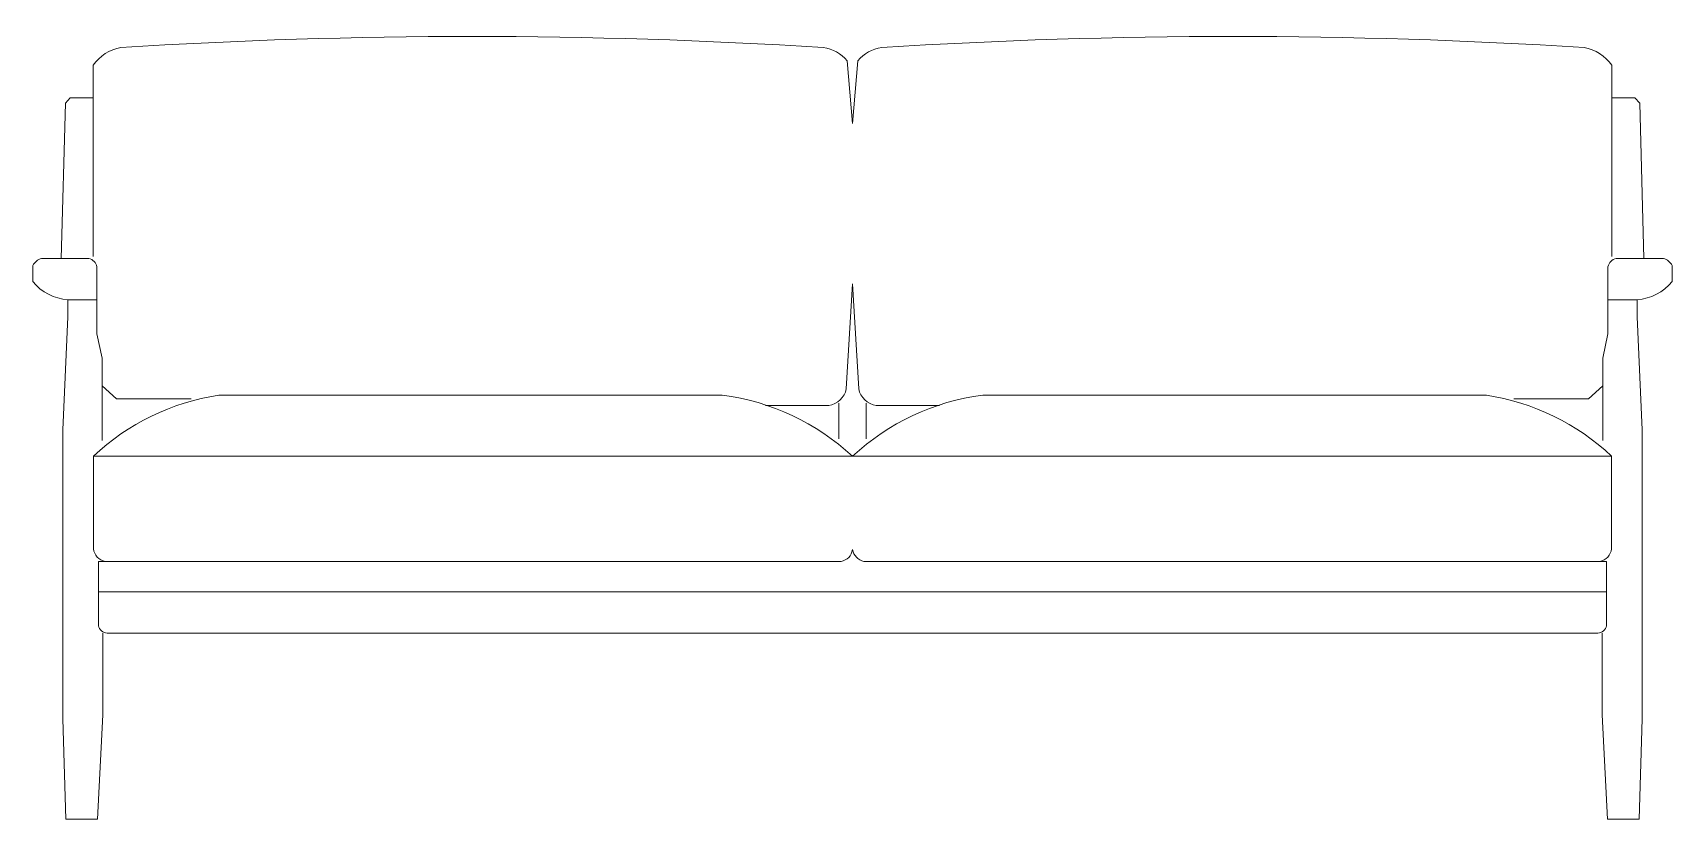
# Model space of a CAD drawing. Header units: millimetres. Extents: x -63086 to 144078, y -129912 to 13382.
# Drawn here: x 34479 to 36279, y -32858 to -31995 of the extents above; entities that cross this region are included whole.
import ezdxf

# ---------------------------------------------------------------- set-up
doc = ezdxf.new("R2010")
doc.units = ezdxf.units.MM
doc.layers.get('0').update_dxf_attribs({"lineweight": 0})
doc.layers.add('展開建具用', color=250, linetype='Continuous', lineweight=9)

# ---------------------------------------------------------------- blocks, each defined once
blk = doc.blocks.new('ソファ（CAD素材.com）3eb306b7')
at = {"color": 0, "linetype": 'ByBlock', "lineweight": -2}
for p, q in [((30, 617.9), (30, 828.1)), ((1697.2, 617.9), (1697.2, 828.1))]:
    blk.add_line(p, q, dxfattribs=at)
for points in [[(30, 828.1, -0.189801), (60.4, 847.3, -0.031519), (831.6, 847.3, -0.186787), (857.9, 832.8), (863.6, 764), (869.4, 832.8, -0.186787), (895.7, 847.3, -0.031519), (1666.9, 847.3, -0.189801), (1697.2, 828.1)], [(39.9, 416), (39.9, 506.2), (34.2, 532.8), (34.2, 606.6, 0.29329), (25.2, 615.8), (-26.6, 615.8, 0.203999), (-36.3, 607.9), (-36.3, 590.4, 0.207405), (2.3, 570.4), (34.2, 570.4)], [(1687.4, 416), (1687.4, 506.2), (1693, 532.8), (1693, 606.6, -0.29329), (1702, 615.8), (1753.9, 615.8, -0.203999), (1763.5, 607.9), (1763.5, 590.4, -0.207405), (1725, 570.4), (1693, 570.4)], [(959, 454.2), (889.7, 454.2, -0.315355), (870.4, 472.5), (863.6, 588), (856.8, 472.5, -0.315355), (837.6, 454.2), (768.2, 454.2)], [(863.6, 398.6, 0.156213), (720.7, 465.6), (167.8, 465.6, 0.152199), (30.3, 398.6), (1697, 398.6)], [(863.6, 398.6, -0.156213), (1006.6, 465.6), (1559.5, 465.6, -0.152199), (1697, 398.6)], [(30.3, 398.6), (30.3, 297, 0.333448), (43.4, 283.1)], [(1683.8, 283.1, 0.333448), (1697, 297), (1697, 398.6)], [(851.2, 283.1, 0.32414), (863.6, 296, 0.294661), (876, 283.1), (1691.4, 283.1)], [(851.2, 283.1), (35.9, 283.1), (35.9, 212.5, 0.335886), (45.3, 204.2), (1681.9, 204.2, 0.319264), (1691.4, 212.5), (1691.4, 283.1)]]:
    blk.add_lwpolyline(points, format="xyb", dxfattribs=at)
for points in [[(30, 792), (4.8, 792), (-0.5, 786.4), (-5.2, 615.8)], [(1697.2, 792), (1722.5, 792), (1727.8, 786.4), (1732.4, 615.8)], [(40.6, 204.2), (40.6, 114.5), (34.7, 0), (0, 0), (-3.1, 110.4), (-3.1, 427.5), (2.3, 551.6), (2.3, 570.4)], [(1686.7, 204.2), (1686.7, 114.5), (1692.6, 0), (1727.3, 0), (1730.4, 110.4), (1730.4, 427.5), (1725, 551.6), (1725, 570.4)], [(137.7, 461.4), (55.8, 461.4), (39.9, 475.8)], [(1589.5, 461.4), (1671.5, 461.4), (1687.4, 475.8)], [(848.7, 417.6), (848.7, 456.9)], [(878.6, 417.6), (878.6, 456.9)], [(1691.4, 249.8), (35.9, 249.8)]]:
    blk.add_lwpolyline(points, dxfattribs=at)

msp = doc.modelspace()

# ---------------------------------------------------------------- block references
at = {"layer": '展開建具用', "ltscale": 10}
msp.add_blockref('ソファ（CAD素材.com）3eb306b7', (34515.6975, -32858.1472), dxfattribs=at)

doc.saveas('drawing.dxf')
